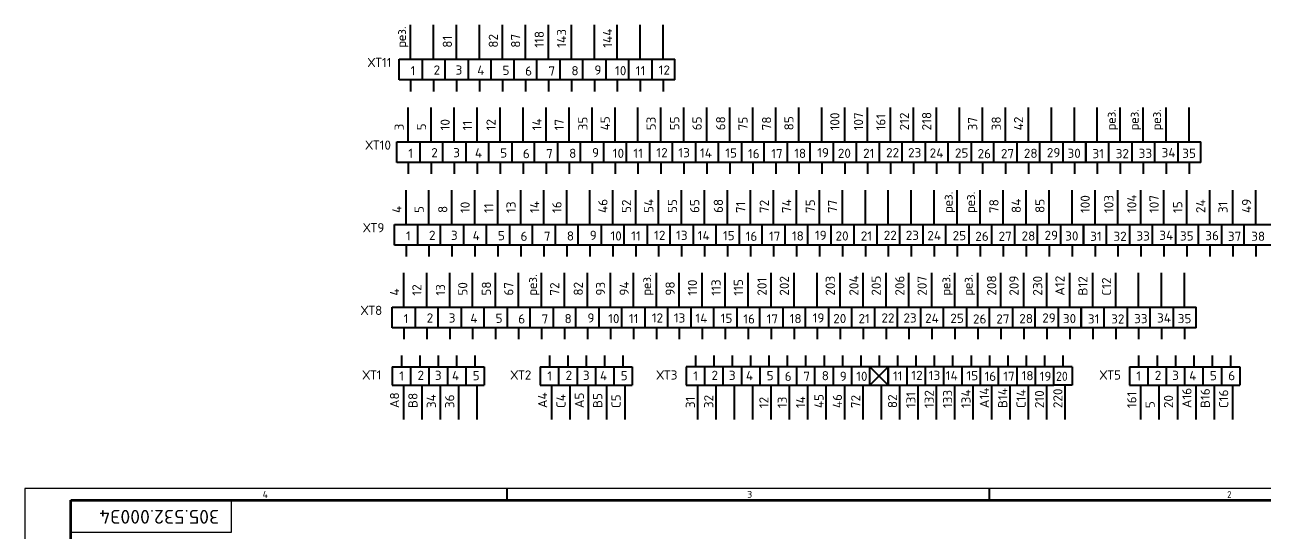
# Model space of a CAD drawing. Header units: inches. Extents: x 315 to 2853, y -243 to 836.
# Drawn here: x 1222 to 1762, y 571 to 792 of the extents above; entities that cross this region are included whole.
import ezdxf

# ---------------------------------------------------------------- set-up
doc = ezdxf.new("R2010")
doc.units = ezdxf.units.IN
doc.header["$MEASUREMENT"] = 0
doc.layers.get('0').update_dxf_attribs({"lineweight": 40})
for name, color, linetype, lineweight in [('РАМКА', 7, 'Continuous', 30), ('СЛОЙ1', 3, 'Continuous', 30), ('Слой3', 6, 'Continuous', 60)]:
    doc.layers.add(name, color=color, linetype=linetype, lineweight=lineweight)
doc.styles.get("Standard").update_dxf_attribs({"font": 'txt.shx', "height": 4})

msp = doc.modelspace()

# ---------------------------------------------------------------- linework, layer by layer
for p, q in [((1390, 777), (1390, 792)), ((1400, 777), (1400, 792)), ((1410, 777), (1410, 792)), ((1420, 777), (1420, 792)), ((1430, 777), (1430, 792)), ((1440, 777), (1440, 792)), ((1450, 777), (1450, 792)), ((1460, 777), (1460, 792)), ((1470, 777), (1470, 792)), ((1480, 777), (1480, 792)), ((1490, 777), (1490, 792)), ((1500, 777), (1500, 792)), ((1385, 777), (1505, 777)), ((1385, 768), (1385, 777)), ((1395, 777), (1395, 768)), ((1405, 768), (1405, 777)), ((1415, 777), (1415, 768)), ((1425, 768), (1425, 777)), ((1435, 777), (1435, 768)), ((1445, 768), (1445, 777)), ((1455, 777), (1455, 768)), ((1465, 768), (1465, 777)), ((1475, 777), (1475, 768)), ((1485, 768), (1485, 777)), ((1495, 777), (1495, 768)), ((1505, 768), (1505, 777)), ((1505, 768), (1385, 768)), ((1390, 768), (1390, 763)), ((1400, 768), (1400, 763)), ((1410, 768), (1410, 763)), ((1420, 768), (1420, 763)), ((1430, 768), (1430, 763)), ((1440, 768), (1440, 763)), ((1450, 768), (1450, 763)), ((1460, 768), (1460, 763)), ((1470, 768), (1470, 763)), ((1480, 768), (1480, 763)), ((1490, 768), (1490, 763)), ((1500, 768), (1500, 763)), ((1389, 741), (1389, 756)), ((1399, 741), (1399, 756)), ((1409, 741), (1409, 756)), ((1419, 741), (1419, 756)), ((1429, 741), (1429, 756)), ((1439, 741), (1439, 756)), ((1449, 741), (1449, 756)), ((1459, 741), (1459, 756)), ((1469, 741), (1469, 756)), ((1479, 741), (1479, 756)), ((1489, 741), (1489, 756)), ((1499, 741), (1499, 756)), ((1509, 741), (1509, 756)), ((1519, 741), (1519, 756)), ((1529, 741), (1529, 756)), ((1539, 741), (1539, 756)), ((1549, 741), (1549, 756)), ((1559, 741), (1559, 756)), ((1569, 741), (1569, 756)), ((1579, 741), (1579, 756)), ((1589, 741), (1589, 756)), ((1599, 741), (1599, 756)), ((1609, 741), (1609, 756)), ((1619, 741), (1619, 756)), ((1629, 741), (1629, 756)), ((1639, 741), (1639, 756)), ((1649, 741), (1649, 756)), ((1659, 741), (1659, 756)), ((1669, 741), (1669, 756)), ((1679, 741), (1679, 756)), ((1689, 741), (1689, 756)), ((1699, 741), (1699, 756)), ((1709, 741), (1709, 756)), ((1719, 741), (1719, 756)), ((1729, 741), (1729, 756)), ((1384, 741), (1484, 741)), ((1384, 732), (1384, 741)), ((1394, 741), (1394, 732)), ((1404, 732), (1404, 741)), ((1414, 741), (1414, 732)), ((1424, 732), (1424, 741)), ((1434, 741), (1434, 732)), ((1444, 732), (1444, 741)), ((1454, 741), (1454, 732)), ((1464, 732), (1464, 741)), ((1474, 741), (1474, 732)), ((1484, 741), (1584, 741)), ((1484, 732), (1484, 741)), ((1494, 741), (1494, 732)), ((1504, 732), (1504, 741)), ((1514, 741), (1514, 732)), ((1524, 732), (1524, 741)), ((1534, 741), (1534, 732)), ((1544, 732), (1544, 741)), ((1554, 741), (1554, 732)), ((1564, 732), (1564, 741)), ((1574, 741), (1574, 732)), ((1584, 741), (1684, 741)), ((1584, 741), (1584, 732)), ((1594, 741), (1594, 732)), ((1604, 732), (1604, 741)), ((1614, 741), (1614, 732)), ((1624, 732), (1624, 741)), ((1634, 741), (1634, 732)), ((1634, 741), (1734, 741)), ((1644, 732), (1644, 741)), ((1654, 741), (1654, 732)), ((1664, 732), (1664, 741)), ((1674, 741), (1674, 732)), ((1684, 732), (1684, 741)), ((1684, 741), (1684, 732)), ((1694, 732), (1694, 741)), ((1704, 741), (1704, 732)), ((1714, 732), (1714, 741)), ((1724, 741), (1724, 732)), ((1734, 732), (1734, 741)), ((1484, 732), (1384, 732)), ((1389, 732), (1389, 727)), ((1399, 732), (1399, 727)), ((1409, 732), (1409, 727)), ((1419, 732), (1419, 727)), ((1429, 732), (1429, 727)), ((1439, 732), (1439, 727)), ((1449, 732), (1449, 727)), ((1459, 732), (1459, 727)), ((1469, 732), (1469, 727)), ((1479, 732), (1479, 727)), ((1584, 732), (1484, 732)), ((1489, 732), (1489, 727)), ((1499, 732), (1499, 727)), ((1509, 732), (1509, 727)), ((1519, 732), (1519, 727)), ((1529, 732), (1529, 727)), ((1539, 732), (1539, 727)), ((1549, 732), (1549, 727)), ((1559, 732), (1559, 727)), ((1569, 732), (1569, 727)), ((1579, 732), (1579, 727)), ((1684, 732), (1584, 732)), ((1589, 732), (1589, 727)), ((1589, 732), (1589, 727)), ((1599, 732), (1599, 727)), ((1609, 732), (1609, 727)), ((1619, 732), (1619, 727)), ((1629, 732), (1629, 727)), ((1734, 732), (1634, 732)), ((1639, 732), (1639, 727)), ((1639, 732), (1639, 727)), ((1649, 732), (1649, 727)), ((1659, 732), (1659, 727)), ((1669, 732), (1669, 727)), ((1679, 732), (1679, 727)), ((1679, 732), (1679, 727)), ((1689, 732), (1689, 727)), ((1689, 732), (1689, 727)), ((1699, 732), (1699, 727)), ((1709, 732), (1709, 727)), ((1719, 732), (1719, 727)), ((1729, 732), (1729, 727)), ((1729, 732), (1729, 727)), ((1388, 705), (1388, 720)), ((1398, 705), (1398, 720)), ((1408, 705), (1408, 720)), ((1418, 705), (1418, 720)), ((1428, 705), (1428, 720)), ((1438, 705), (1438, 720)), ((1448, 705), (1448, 720)), ((1458, 705), (1458, 720)), ((1468, 705), (1468, 720)), ((1478, 705), (1478, 720)), ((1488, 705), (1488, 720)), ((1498, 705), (1498, 720)), ((1508, 705), (1508, 720)), ((1518, 705), (1518, 720)), ((1528, 705), (1528, 720)), ((1538, 705), (1538, 720)), ((1548, 705), (1548, 720)), ((1558, 705), (1558, 720)), ((1568, 705), (1568, 720)), ((1578, 705), (1578, 720)), ((1588, 705), (1588, 720)), ((1598, 705), (1598, 720)), ((1608, 705), (1608, 720)), ((1618, 705), (1618, 720)), ((1628, 705), (1628, 720)), ((1638, 705), (1638, 720)), ((1648, 705), (1648, 720)), ((1658, 705), (1658, 720)), ((1668, 705), (1668, 720)), ((1678, 705), (1678, 720)), ((1688, 705), (1688, 720)), ((1698, 705), (1698, 720)), ((1708, 705), (1708, 720)), ((1718, 705), (1718, 720)), ((1728, 705), (1728, 720)), ((1738, 705), (1738, 720)), ((1748, 705), (1748, 720)), ((1758, 705), (1758, 720)), ((1383, 705), (1483, 705)), ((1383, 696), (1383, 705)), ((1393, 705), (1393, 696)), ((1403, 696), (1403, 705)), ((1413, 705), (1413, 696)), ((1423, 696), (1423, 705)), ((1433, 705), (1433, 696)), ((1443, 696), (1443, 705)), ((1453, 705), (1453, 696)), ((1463, 696), (1463, 705)), ((1473, 705), (1473, 696)), ((1483, 705), (1583, 705)), ((1483, 696), (1483, 705)), ((1493, 705), (1493, 696)), ((1503, 696), (1503, 705)), ((1513, 705), (1513, 696)), ((1523, 696), (1523, 705)), ((1533, 705), (1533, 696)), ((1543, 696), (1543, 705)), ((1553, 705), (1553, 696)), ((1563, 696), (1563, 705)), ((1573, 705), (1573, 696)), ((1583, 705), (1683, 705)), ((1583, 705), (1583, 696)), ((1593, 705), (1593, 696)), ((1603, 696), (1603, 705)), ((1613, 705), (1613, 696)), ((1623, 696), (1623, 705)), ((1633, 705), (1633, 696)), ((1633, 705), (1733, 705)), ((1643, 696), (1643, 705)), ((1653, 705), (1653, 696)), ((1663, 696), (1663, 705)), ((1673, 705), (1673, 696)), ((1683, 696), (1683, 705)), ((1683, 705), (1683, 696)), ((1693, 696), (1693, 705)), ((1693, 705), (1833, 705)), ((1703, 705), (1703, 696)), ((1713, 696), (1713, 705)), ((1723, 705), (1723, 696)), ((1733, 696), (1733, 705)), ((1743, 705), (1743, 696)), ((1753, 696), (1753, 705)), ((1483, 696), (1383, 696)), ((1388, 696), (1388, 691)), ((1398, 696), (1398, 691)), ((1408, 696), (1408, 691)), ((1418, 696), (1418, 691)), ((1428, 696), (1428, 691)), ((1438, 696), (1438, 691)), ((1448, 696), (1448, 691)), ((1458, 696), (1458, 691)), ((1468, 696), (1468, 691)), ((1478, 696), (1478, 691)), ((1583, 696), (1483, 696)), ((1488, 696), (1488, 691)), ((1498, 696), (1498, 691)), ((1508, 696), (1508, 691)), ((1518, 696), (1518, 691)), ((1528, 696), (1528, 691)), ((1538, 696), (1538, 691)), ((1548, 696), (1548, 691)), ((1558, 696), (1558, 691)), ((1568, 696), (1568, 691)), ((1578, 696), (1578, 691)), ((1683, 696), (1583, 696)), ((1588, 696), (1588, 691)), ((1588, 696), (1588, 691)), ((1598, 696), (1598, 691)), ((1608, 696), (1608, 691)), ((1618, 696), (1618, 691)), ((1628, 696), (1628, 691)), ((1733, 696), (1633, 696)), ((1638, 696), (1638, 691)), ((1638, 696), (1638, 691)), ((1648, 696), (1648, 691)), ((1658, 696), (1658, 691)), ((1668, 696), (1668, 691)), ((1678, 696), (1678, 691)), ((1678, 696), (1678, 691)), ((1688, 696), (1688, 691)), ((1688, 696), (1688, 691)), ((1833, 696), (1693, 696)), ((1698, 696), (1698, 691)), ((1708, 696), (1708, 691)), ((1718, 696), (1718, 691)), ((1728, 696), (1728, 691)), ((1728, 696), (1728, 691)), ((1738, 696), (1738, 691)), ((1748, 696), (1748, 691)), ((1748, 696), (1748, 691)), ((1758, 696), (1758, 691)), ((1387, 669), (1387, 684)), ((1397, 669), (1397, 684)), ((1407, 669), (1407, 684)), ((1417, 669), (1417, 684)), ((1427, 669), (1427, 684)), ((1437, 669), (1437, 684)), ((1447, 669), (1447, 684)), ((1457, 669), (1457, 684)), ((1467, 669), (1467, 684)), ((1477, 669), (1477, 684)), ((1487, 669), (1487, 684)), ((1497, 669), (1497, 684)), ((1507, 669), (1507, 684)), ((1517, 669), (1517, 684)), ((1527, 669), (1527, 684)), ((1537, 669), (1537, 684)), ((1547, 669), (1547, 684)), ((1557, 669), (1557, 684)), ((1567, 669), (1567, 684)), ((1577, 669), (1577, 684)), ((1587, 669), (1587, 684)), ((1597, 669), (1597, 684)), ((1607, 669), (1607, 684)), ((1617, 669), (1617, 684)), ((1627, 669), (1627, 684)), ((1637, 669), (1637, 684)), ((1647, 669), (1647, 684)), ((1657, 669), (1657, 684)), ((1667, 669), (1667, 684)), ((1677, 669), (1677, 684)), ((1687, 669), (1687, 684)), ((1697, 669), (1697, 684)), ((1707, 669), (1707, 684)), ((1717, 669), (1717, 684)), ((1727, 669), (1727, 684)), ((1382, 669), (1482, 669)), ((1382, 660), (1382, 669)), ((1392, 669), (1392, 660)), ((1402, 660), (1402, 669)), ((1412, 669), (1412, 660)), ((1422, 660), (1422, 669)), ((1432, 669), (1432, 660)), ((1442, 660), (1442, 669)), ((1452, 669), (1452, 660)), ((1462, 660), (1462, 669)), ((1472, 669), (1472, 660)), ((1482, 669), (1582, 669)), ((1482, 660), (1482, 669)), ((1492, 669), (1492, 660)), ((1502, 660), (1502, 669)), ((1512, 669), (1512, 660)), ((1522, 660), (1522, 669)), ((1532, 669), (1532, 660)), ((1542, 660), (1542, 669)), ((1552, 669), (1552, 660)), ((1562, 660), (1562, 669)), ((1572, 669), (1572, 660)), ((1582, 669), (1682, 669)), ((1582, 669), (1582, 660)), ((1592, 669), (1592, 660)), ((1602, 660), (1602, 669)), ((1612, 669), (1612, 660)), ((1622, 660), (1622, 669)), ((1632, 669), (1632, 660)), ((1632, 669), (1732, 669)), ((1642, 660), (1642, 669)), ((1652, 669), (1652, 660)), ((1662, 660), (1662, 669)), ((1672, 669), (1672, 660)), ((1682, 660), (1682, 669)), ((1682, 669), (1682, 660)), ((1692, 660), (1692, 669)), ((1702, 669), (1702, 660)), ((1712, 660), (1712, 669)), ((1722, 669), (1722, 660)), ((1732, 660), (1732, 669)), ((1482, 660), (1382, 660)), ((1387, 660), (1387, 655)), ((1397, 660), (1397, 655)), ((1407, 660), (1407, 655)), ((1417, 660), (1417, 655)), ((1427, 660), (1427, 655)), ((1437, 660), (1437, 655)), ((1447, 660), (1447, 655)), ((1457, 660), (1457, 655)), ((1467, 660), (1467, 655)), ((1477, 660), (1477, 655)), ((1582, 660), (1482, 660)), ((1487, 660), (1487, 655)), ((1497, 660), (1497, 655)), ((1507, 660), (1507, 655)), ((1517, 660), (1517, 655)), ((1527, 660), (1527, 655)), ((1537, 660), (1537, 655)), ((1547, 660), (1547, 655)), ((1557, 660), (1557, 655)), ((1567, 660), (1567, 655)), ((1577, 660), (1577, 655)), ((1682, 660), (1582, 660)), ((1587, 660), (1587, 655)), ((1587, 660), (1587, 655)), ((1597, 660), (1597, 655)), ((1607, 660), (1607, 655)), ((1617, 660), (1617, 655)), ((1627, 660), (1627, 655)), ((1732, 660), (1632, 660)), ((1637, 660), (1637, 655)), ((1637, 660), (1637, 655)), ((1647, 660), (1647, 655)), ((1657, 660), (1657, 655)), ((1667, 660), (1667, 655)), ((1677, 660), (1677, 655)), ((1677, 660), (1677, 655)), ((1687, 660), (1687, 655)), ((1687, 660), (1687, 655)), ((1697, 660), (1697, 655)), ((1707, 660), (1707, 655)), ((1717, 660), (1717, 655)), ((1727, 660), (1727, 655)), ((1727, 660), (1727, 655)), ((1386, 648), (1386, 643)), ((1394, 648), (1394, 643)), ((1402, 648), (1402, 643)), ((1410, 648), (1410, 643)), ((1418, 648), (1418, 643)), ((1450.46, 648), (1450.46, 643)), ((1458.46, 648), (1458.46, 643)), ((1466.46, 648), (1466.46, 643)), ((1474.46, 648), (1474.46, 643)), ((1482.46, 648), (1482.46, 643)), ((1514, 648), (1514, 643)), ((1522, 648), (1522, 643)), ((1530, 648), (1530, 643)), ((1538, 648), (1538, 643)), ((1546, 648), (1546, 643)), ((1554, 648), (1554, 643)), ((1562, 648), (1562, 643)), ((1570, 648), (1570, 643)), ((1578, 648), (1578, 643)), ((1586, 648), (1586, 643)), ((1594, 648), (1594, 643)), ((1602, 648), (1602, 643)), ((1610, 648), (1610, 643)), ((1618, 648), (1618, 643)), ((1626, 648), (1626, 643)), ((1634, 648), (1634, 643)), ((1642, 648), (1642, 643)), ((1650, 648), (1650, 643)), ((1658, 648), (1658, 643)), ((1666, 648), (1666, 643)), ((1674, 648), (1674, 643)), ((1707, 648), (1707, 643)), ((1715, 648), (1715, 643)), ((1723, 648), (1723, 643)), ((1731, 648), (1731, 643)), ((1739, 648), (1739, 643)), ((1747, 648), (1747, 643)), ((1382, 643), (1382, 635)), ((1382, 643), (1422, 643)), ((1390, 643), (1390, 635)), ((1398, 643), (1398, 635)), ((1406, 643), (1406, 635)), ((1414, 643), (1414, 635)), ((1422, 643), (1422, 635)), ((1446.46, 643), (1446.46, 635)), ((1446.46, 643), (1486.46, 643)), ((1454.46, 643), (1454.46, 635)), ((1462.46, 643), (1462.46, 635)), ((1470.46, 643), (1470.46, 635)), ((1478.46, 643), (1478.46, 635)), ((1486.46, 643), (1486.46, 635)), ((1590, 643), (1510, 643)), ((1510, 643), (1510, 635)), ((1518, 643), (1518, 635)), ((1526, 643), (1526, 635)), ((1534, 643), (1534, 635)), ((1542, 643), (1542, 635)), ((1550, 643), (1550, 635)), ((1558, 643), (1558, 635)), ((1566, 635), (1566, 643)), ((1574, 643), (1574, 635)), ((1582, 643), (1582, 635)), ((1590, 635), (1590, 643)), ((1670, 643), (1590, 643)), ((1590, 643), (1598, 635)), ((1598, 643), (1590, 635)), ((1598, 643), (1598, 635)), ((1598, 635), (1598, 643)), ((1606, 643), (1606, 635)), ((1614, 643), (1614, 635)), ((1622, 643), (1622, 635)), ((1630, 643), (1630, 635)), ((1638, 643), (1638, 635)), ((1646, 635), (1646, 643)), ((1654, 643), (1654, 635)), ((1662, 643), (1662, 635)), ((1670, 635), (1670, 643)), ((1678, 643), (1670, 643)), ((1678, 643), (1678, 635)), ((1703, 643), (1703, 635)), ((1703, 643), (1743, 643)), ((1711, 643), (1711, 635)), ((1711, 643), (1751, 643)), ((1719, 643), (1719, 635)), ((1727, 643), (1727, 635)), ((1735, 643), (1735, 635)), ((1743, 643), (1743, 635)), ((1751, 643), (1751, 635)), ((1382, 635), (1422, 635)), ((1387, 620), (1387, 635)), ((1395, 620), (1395, 635)), ((1403, 620), (1403, 635)), ((1411, 620), (1411, 635)), ((1419, 620), (1419, 635)), ((1446.46, 635), (1486.46, 635)), ((1451.46, 620), (1451.46, 635)), ((1459.46, 620), (1459.46, 635)), ((1467.46, 620), (1467.46, 635)), ((1475.46, 620), (1475.46, 635)), ((1483.46, 620), (1483.46, 635)), ((1510, 635), (1590, 635)), ((1515, 620), (1515, 635)), ((1523, 620), (1523, 635)), ((1531, 620), (1531, 635)), ((1539, 620), (1539, 635)), ((1547, 620), (1547, 635)), ((1555, 620), (1555, 635)), ((1563, 620), (1563, 635)), ((1571, 620), (1571, 635)), ((1579, 620), (1579, 635)), ((1587, 620), (1587, 635)), ((1590, 635), (1670, 635)), ((1595, 620), (1595, 635)), ((1603, 620), (1603, 635)), ((1611, 620), (1611, 635)), ((1619, 620), (1619, 635)), ((1627, 620), (1627, 635)), ((1635, 620), (1635, 635)), ((1643, 620), (1643, 635)), ((1651, 620), (1651, 635)), ((1659, 620), (1659, 635)), ((1667, 620), (1667, 635)), ((1678, 635), (1670, 635)), ((1675, 620), (1675, 635)), ((1703, 635), (1743, 635)), ((1708, 620), (1708, 635)), ((1711, 635), (1751, 635)), ((1716, 620), (1716, 635)), ((1724, 620), (1724, 635)), ((1732, 620), (1732, 635)), ((1740, 620), (1740, 635)), ((1748, 620), (1748, 635)), ((1431.99, 584.94), (1431.99, 589.94)), ((1641.99, 584.94), (1641.99, 589.94))]:
    msp.add_line(p, q)
at = {"layer": 'РАМКА'}
for p, q in [((1312, 570.95), (1312, 584.95)), ((1242, 570.95), (1312, 570.95))]:
    msp.add_line(p, q, dxfattribs=at)
at = {"layer": 'СЛОЙ1'}
for p, q in [((2063, 589.95), (1222, 589.95)), ((1222, 589.95), (1222, -4.05))]:
    msp.add_line(p, q, dxfattribs=at)
at = {"layer": 'Слой3'}
for p, q in [((1242, 584.95), (2058, 584.95)), ((1242, 0.95), (1242, 584.95))]:
    msp.add_line(p, q, dxfattribs=at)

# ---------------------------------------------------------------- texts
for s, height, rotation, p in [('рез.', 4, 90, (1388, 782)), ('118', 4, 90, (1448, 782)), ('143', 4, 90, (1457.71, 782)), ('144', 4, 90, (1477.71, 782)), ('81', 4, 90, (1408, 782)), ('82', 4, 90, (1428, 782)), ('87', 4, 90, (1437.71, 782)), ('10', 4, 90, (1407, 746)), ('12', 4, 90, (1427, 746)), ('14', 4, 90, (1447, 746)), ('17', 4, 90, (1456.71, 746)), ('35', 4, 90, (1467, 746)), ('45', 4, 90, (1476.71, 746)), ('53', 4, 90, (1496.71, 746)), ('55', 4, 90, (1507, 746)), ('65', 4, 90, (1516.71, 746)), ('68', 4, 90, (1527, 746)), ('75', 4, 90, (1536.71, 746)), ('78', 4, 90, (1547, 746)), ('85', 4, 90, (1556.71, 746)), ('100', 4, 90, (1576.71, 746)), ('107', 4, 90, (1587, 746)), ('161', 4, 90, (1596.71, 746)), ('212', 4, 90, (1607, 746)), ('218', 4, 90, (1616.71, 746)), ('37', 4, 90, (1636.71, 746)), ('38', 4, 90, (1647, 746)), ('42', 4, 90, (1656.71, 746)), ('рез.', 4, 90, (1697, 746)), ('рез.', 4, 90, (1707, 746)), ('рез.', 4, 90, (1716.71, 746)), ('3', 4, 90, (1387, 746)), ('5', 4, 90, (1396.71, 746)), ('11', 4, 90, (1416.71, 746)), ('рез.', 4, 90, (1626, 710)), ('рез.', 4, 90, (1635.71, 710)), ('104', 4, 90, (1706, 710)), ('4', 4, 90, (1386, 710)), ('5', 4, 90, (1395.71, 710)), ('8', 4, 90, (1406, 710)), ('10', 4, 90, (1415.71, 710)), ('11', 4, 90, (1426, 710)), ('13', 4, 90, (1435.71, 710)), ('14', 4, 90, (1446, 710)), ('16', 4, 90, (1455.71, 710)), ('46', 4, 90, (1475.71, 710)), ('52', 4, 90, (1486, 710)), ('54', 4, 90, (1495.71, 710)), ('55', 4, 90, (1506, 710)), ('65', 4, 90, (1515.71, 710)), ('68', 4, 90, (1526, 710)), ('71', 4, 90, (1535.71, 710)), ('72', 4, 90, (1546, 710)), ('74', 4, 90, (1555.71, 710)), ('75', 4, 90, (1566, 710)), ('77', 4, 90, (1575.71, 710)), ('78', 4, 90, (1646, 710)), ('84', 4, 90, (1655.71, 710)), ('85', 4, 90, (1666, 710)), ('100', 4, 90, (1685.71, 710)), ('103', 4, 90, (1696, 710)), ('107', 4, 90, (1715.71, 710)), ('15', 4, 90, (1726, 710)), ('24', 4, 90, (1736, 710)), ('31', 4, 90, (1745.71, 710)), ('49', 4, 90, (1756, 710)), ('рез.', 4, 90, (1445, 674)), ('94', 4, 90, (1485, 674)), ('рез.', 4, 90, (1494.71, 674)), ('110', 4, 90, (1514.71, 674)), ('113', 4, 90, (1525, 674)), ('115', 4, 90, (1534.71, 674)), ('201', 4, 90, (1545, 674)), ('202', 4, 90, (1554.71, 674)), ('203', 4, 90, (1574.71, 674)), ('204', 4, 90, (1585, 674)), ('205', 4, 90, (1594.71, 674)), ('206', 4, 90, (1605, 674)), ('207', 4, 90, (1614.71, 674)), ('рез.', 4, 90, (1625, 674)), ('рез.', 4, 90, (1634.71, 674)), ('208', 4, 90, (1645, 674)), ('209', 4, 90, (1654.71, 674)), ('230', 4, 90, (1665, 674)), ('A12', 4, 90, (1674.71, 674)), ('B12', 4, 90, (1684.71, 674)), ('C12', 4, 90, (1695, 674)), ('4', 4, 90, (1385, 674)), ('12', 4, 90, (1394.71, 674)), ('13', 4, 90, (1405, 674)), ('50', 4, 90, (1414.71, 674)), ('58', 4, 90, (1425, 674)), ('67', 4, 90, (1434.71, 674)), ('72', 4, 90, (1454.71, 674)), ('82', 4, 90, (1465, 674)), ('93', 4, 90, (1474.71, 674)), ('98', 4, 90, (1505, 674)), ('A8', 4, 90, (1385, 625)), ('A4', 4, 90, (1449.46, 625)), ('131', 4, 90, (1609.81, 625)), ('132', 4, 90, (1617.81, 625)), ('133', 4, 90, (1625.81, 625)), ('134', 4, 90, (1633.81, 625)), ('A14', 4, 90, (1641.81, 625)), ('B14', 4, 90, (1649.81, 625)), ('C14', 4, 90, (1657.81, 625)), ('210', 4, 90, (1665.81, 625)), ('220', 4, 90, (1673.81, 625)), ('161', 4, 90, (1706, 625)), ('A16', 4, 90, (1730, 625)), ('B16', 4, 90, (1738, 625)), ('C16', 4, 90, (1746, 625)), ('B8', 4, 90, (1393, 625)), ('34', 4, 90, (1401, 625)), ('36', 4, 90, (1409, 625)), ('C4', 4, 90, (1457.46, 625)), ('A5', 4, 90, (1465.46, 625)), ('B5', 4, 90, (1473.46, 625)), ('C5', 4, 90, (1481.46, 625)), ('31', 4, 90, (1513.81, 625)), ('32', 4, 90, (1521.81, 625)), ('12', 4, 90, (1545.81, 625)), ('13', 4, 90, (1553.81, 625)), ('14', 4, 90, (1561.81, 625)), ('45', 4, 90, (1569.81, 625)), ('46', 4, 90, (1577.81, 625)), ('72', 4, 90, (1585.81, 625)), ('82', 4, 90, (1601.81, 625)), ('5', 4, 90, (1714, 625)), ('20', 4, 90, (1722, 625)), ('305.532.000Э4', 6, 180, (1306.61, 580.67))]:
    msp.add_text(s, height=height, rotation=rotation).set_placement(p)
for s, height, p in [('ХТ11', 4, (1371.33, 773.59)), ('1', 4, (1390, 770)), ('2', 4, (1400, 770.29)), ('3', 4, (1409.58, 770.28)), ('4', 4, (1419, 770.15)), ('5', 4, (1430, 770.14)), ('6', 4, (1439.86, 769.86)), ('7', 4, (1450, 769.87)), ('8', 4, (1460, 770)), ('9', 4, (1470, 770.29)), ('10', 4, (1479, 770.01)), ('11', 4, (1488, 770)), ('12', 4, (1498, 770.29)), ('ХТ10', 4, (1370.33, 737.59)), ('1', 4, (1389, 734)), ('2', 4, (1399, 734.29)), ('3', 4, (1408.58, 734.28)), ('4', 4, (1418, 734.15)), ('5', 4, (1429, 734.14)), ('6', 4, (1438.86, 733.86)), ('7', 4, (1449, 733.87)), ('8', 4, (1459, 734)), ('9', 4, (1469, 734.29)), ('10', 4, (1478, 734.01)), ('11', 4, (1487, 734)), ('12', 4, (1497, 734.29)), ('13', 4, (1506.58, 734.28)), ('14', 4, (1516, 734.15)), ('15', 4, (1527, 734.14)), ('16', 4, (1536.86, 733.86)), ('17', 4, (1547, 733.87)), ('18', 4, (1557, 734)), ('19', 4, (1567, 734.29)), ('20', 4, (1576, 734.01)), ('21', 4, (1587, 734)), ('22', 4, (1597, 734.29)), ('23', 4, (1606.58, 734.28)), ('24', 4, (1616, 734.15)), ('25', 4, (1627, 734.14)), ('26', 4, (1636.86, 733.86)), ('27', 4, (1647, 733.87)), ('28', 4, (1657, 734)), ('29', 4, (1667, 734.29)), ('30', 4, (1676, 734.01)), ('31', 4, (1686.86, 733.86)), ('32', 4, (1697, 733.87)), ('33', 4, (1707, 734)), ('34', 4, (1717, 734.29)), ('35', 4, (1726, 734.01)), ('ХТ9', 4, (1369.33, 701.59)), ('1', 4, (1388, 698)), ('2', 4, (1398, 698.29)), ('3', 4, (1407.58, 698.28)), ('4', 4, (1417, 698.15)), ('5', 4, (1428, 698.14)), ('6', 4, (1437.86, 697.86)), ('7', 4, (1448, 697.87)), ('8', 4, (1458, 698)), ('9', 4, (1468, 698.29)), ('10', 4, (1477, 698.01)), ('11', 4, (1486, 698)), ('12', 4, (1496, 698.29)), ('13', 4, (1505.58, 698.28)), ('14', 4, (1515, 698.15)), ('15', 4, (1526, 698.14)), ('16', 4, (1535.86, 697.86)), ('17', 4, (1546, 697.87)), ('18', 4, (1556, 698)), ('19', 4, (1566, 698.29)), ('20', 4, (1575, 698.01)), ('21', 4, (1586, 698)), ('22', 4, (1596, 698.29)), ('23', 4, (1605.58, 698.28)), ('24', 4, (1615, 698.15)), ('25', 4, (1626, 698.14)), ('26', 4, (1635.86, 697.86)), ('27', 4, (1646, 697.87)), ('28', 4, (1656, 698)), ('29', 4, (1666, 698.29)), ('30', 4, (1675, 698.01)), ('31', 4, (1685.86, 697.86)), ('32', 4, (1696, 697.87)), ('33', 4, (1706, 698)), ('34', 4, (1716, 698.29)), ('35', 4, (1725, 698.01)), ('36', 4, (1736, 698.14)), ('37', 4, (1745.86, 697.86)), ('38', 4, (1756, 697.87)), ('ХТ8', 4, (1368.33, 665.59)), ('1', 4, (1387, 662)), ('2', 4, (1397, 662.29)), ('3', 4, (1406.58, 662.28)), ('4', 4, (1416, 662.15)), ('5', 4, (1427, 662.14)), ('6', 4, (1436.86, 661.86)), ('7', 4, (1447, 661.87)), ('8', 4, (1457, 662)), ('9', 4, (1467, 662.29)), ('10', 4, (1476, 662.01)), ('11', 4, (1485, 662)), ('12', 4, (1495, 662.29)), ('13', 4, (1504.58, 662.28)), ('14', 4, (1514, 662.15)), ('15', 4, (1525, 662.14)), ('16', 4, (1534.86, 661.86)), ('17', 4, (1545, 661.87)), ('18', 4, (1555, 662)), ('19', 4, (1565, 662.29)), ('20', 4, (1574, 662.01)), ('21', 4, (1585, 662)), ('22', 4, (1595, 662.29)), ('23', 4, (1604.58, 662.28)), ('24', 4, (1614, 662.15)), ('25', 4, (1625, 662.14)), ('26', 4, (1634.86, 661.86)), ('27', 4, (1645, 661.87)), ('28', 4, (1655, 662)), ('29', 4, (1665, 662.29)), ('30', 4, (1674, 662.01)), ('31', 4, (1684.86, 661.86)), ('32', 4, (1695, 661.87)), ('33', 4, (1705, 662)), ('34', 4, (1715, 662.29)), ('35', 4, (1724, 662.01)), ('ХТ1', 4, (1369.06, 637.44)), ('1', 4, (1385, 637)), ('2', 4, (1393, 637.29)), ('3', 4, (1400.58, 637.28)), ('4', 4, (1408, 637.15)), ('5', 4, (1417, 637.14)), ('ХТ2', 4, (1433.52, 637.44)), ('1', 4, (1449.46, 637)), ('2', 4, (1457.46, 637.29)), ('3', 4, (1465.04, 637.28)), ('4', 4, (1472.46, 637.15)), ('5', 4, (1481.46, 637.14)), ('ХТ3', 4, (1497.06, 637.44)), ('1', 4, (1513, 637)), ('2', 4, (1521, 637.29)), ('3', 4, (1528.58, 637.28)), ('4', 4, (1536, 637.15)), ('5', 4, (1545, 637.14)), ('6', 4, (1552.86, 636.86)), ('7', 4, (1561, 636.87)), ('8', 4, (1569, 637.14)), ('9', 4, (1576.86, 636.86)), ('10', 4, (1584, 636.87)), ('11', 4, (1600, 637)), ('12', 4, (1608, 637.29)), ('13', 4, (1615.58, 637.28)), ('14', 4, (1623, 637.15)), ('15', 4, (1632, 637.14)), ('16', 4, (1639.86, 636.86)), ('17', 4, (1648, 636.87)), ('18', 4, (1656, 637.14)), ('19', 4, (1663.86, 636.86)), ('ХТ5', 4, (1690.06, 637.44)), ('1', 4, (1706, 637)), ('2', 4, (1714, 637.29)), ('3', 4, (1721.58, 637.28)), ('4', 4, (1729, 637.15)), ('5', 4, (1738, 637.14)), ('6', 4, (1746, 637.14)), ('4', 3, (1325.54, 585.91)), ('3', 3, (1536.54, 585.91))]:
    msp.add_text(s, height=height).set_placement(p)
at = {"width": 0.9}
for s, height, p in [('20', 4, (1671, 636.87)), ('2', 3, (1745.54, 585.86))]:
    msp.add_text(s, height=height, dxfattribs=at).set_placement(p)

doc.saveas('drawing.dxf')
